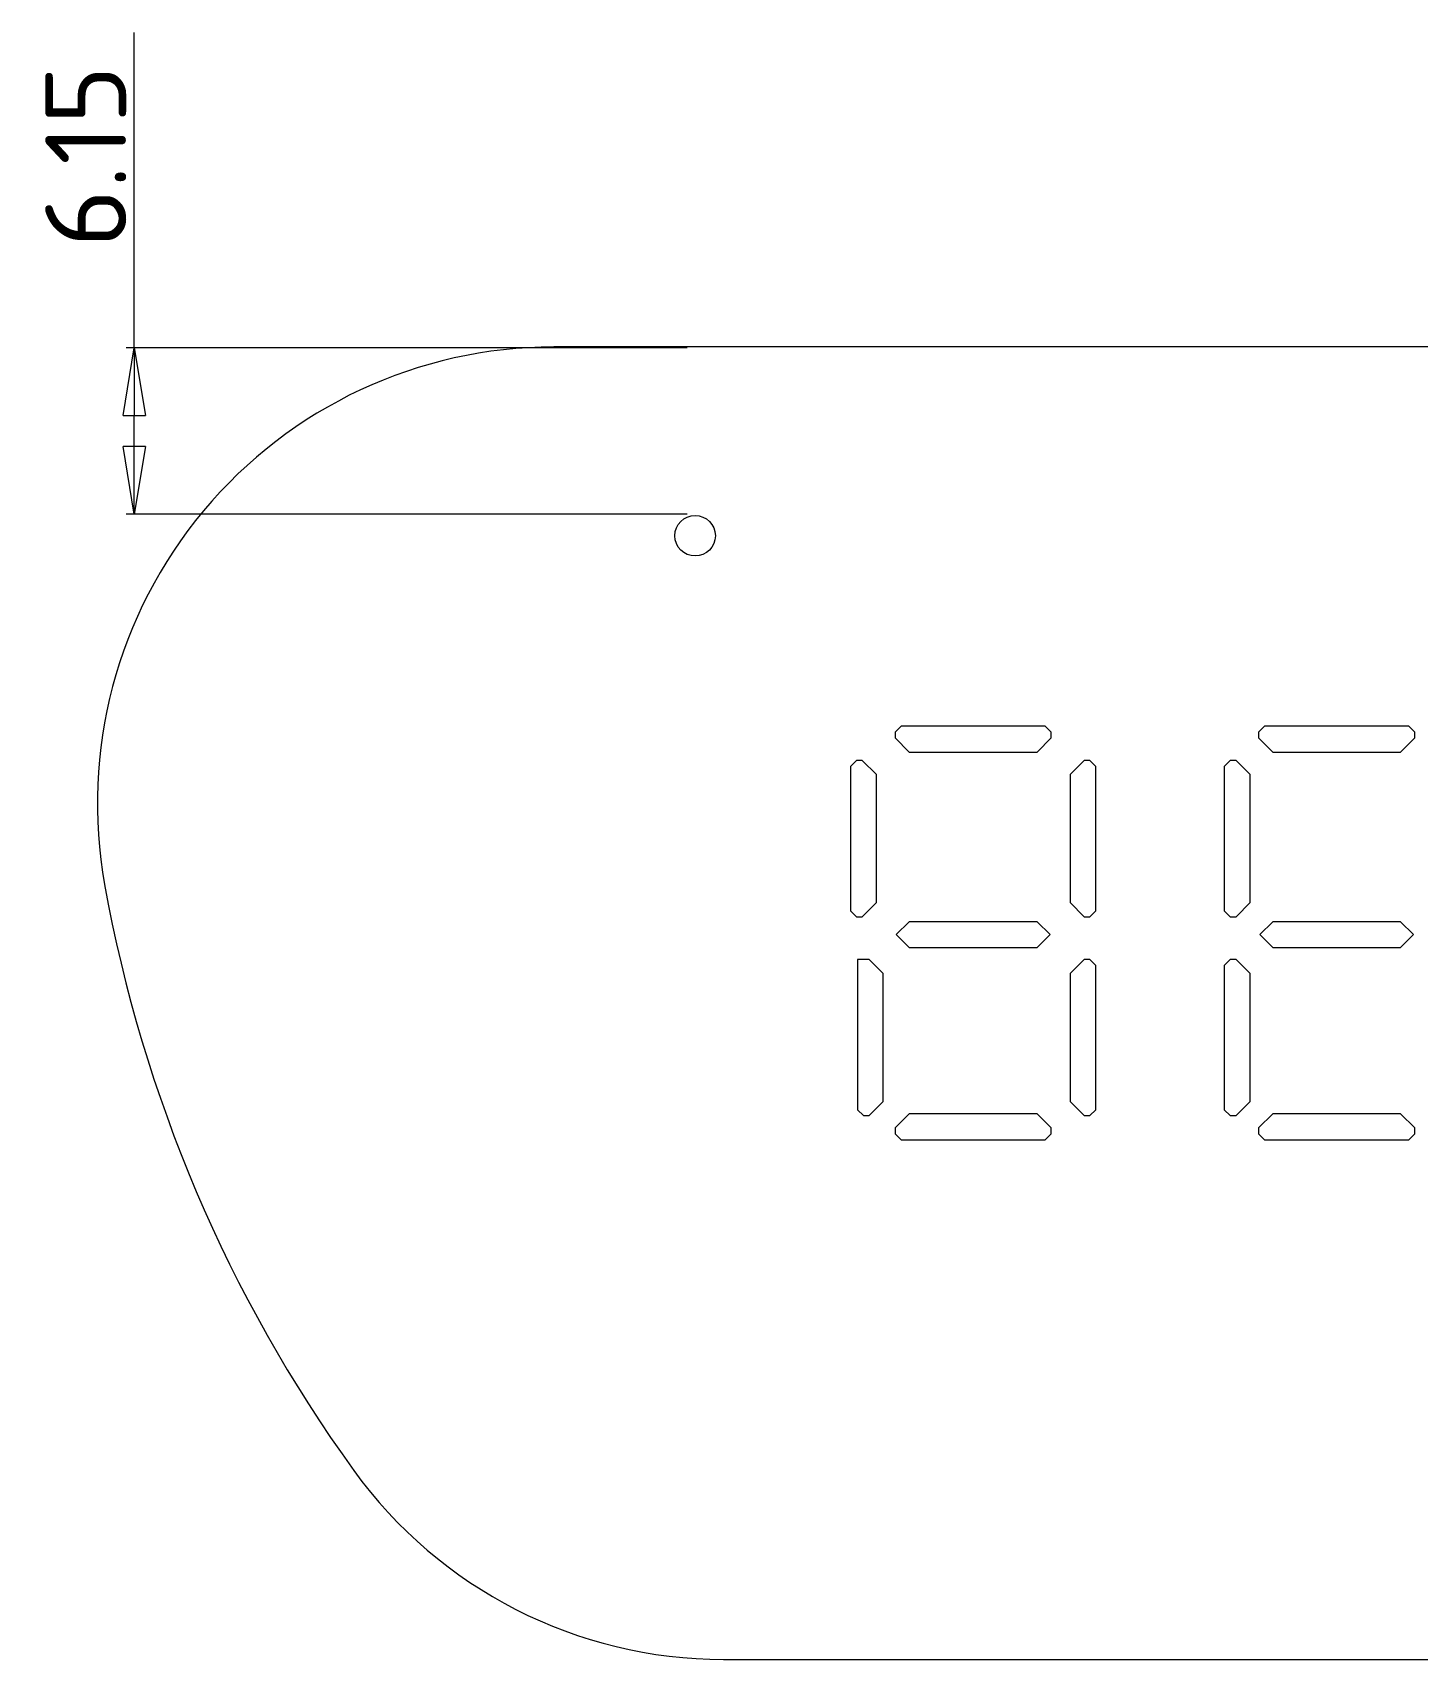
# Model space of a CAD drawing. Header units: inches. Extents: x -244 to 524, y 600 to 1121.
# Drawn here: x -243.8 to -192.5, y 1061 to 1121.2 of the extents above; entities that cross this region are included whole.
import ezdxf

# ---------------------------------------------------------------- set-up
doc = ezdxf.new("R2010")
doc.units = ezdxf.units.IN
doc.layers.add('1', color=7, linetype='Continuous', true_color=0xffffff)
doc.styles.add('ROMANC', font='ISOCPEUR.TTF')
doc.dimstyles.new('LESHENG3.0', dxfattribs={"dimtxt": 3, "dimasz": 2.5, "dimexe": 0.3, "dimexo": 0.3, "dimgap": 0.3, "dimtad": 1, "dimdsep": 46, "dimtxsty": 'ROMANC', "dimblk": 'CLOSED', "dimcen": 0, "dimclrd": 2, "dimclre": 251, "dimclrt": 3, "dimazin": 2, "dimtfac": 1, "dimtofl": 0, "dimtmove": 0, "dimatfit": 3, "dimldrblk": 'CLOSED', "dimfxl": 0, "dimlwd": 9, "dimlwe": 9, "dimarcsym": 0})

# ---------------------------------------------------------------- blocks, each defined once
blk = doc.blocks.new('_Closed')
at = {"color": 0, "linetype": 'ByBlock', "lineweight": -2}
for p, q in [((-1, 0.167), (0, 0)), ((-1, 0.167), (-1, -0.167)), ((0, 0), (-1, -0.167)), ((0, 0), (-1, 0))]:
    blk.add_line(p, q, dxfattribs=at)
blk = doc.blocks.new('*D76')
at = {"color": 2, "lineweight": 9}
for p, q in [((-240.052, 1112.077), (-240.052, 1121.249)), ((-240.052, 1109.577), (-240.052, 1112.077)), ((-240.052, 1105.924), (-240.052, 1107.077))]:
    blk.add_line(p, q, dxfattribs=at)
at = {"color": 251, "lineweight": 9}
for p, q in [((-219.578, 1109.577), (-240.352, 1109.577)), ((-219.578, 1103.424), (-240.352, 1103.424))]:
    blk.add_line(p, q, dxfattribs=at)
at = {"layer": 'Defpoints', "color": 0, "lineweight": -3}
for p in [(-240.052, 1109.577), (-219.278, 1109.577), (-219.278, 1103.424)]:
    blk.add_point(p, dxfattribs=at)
at = {"color": 2, "lineweight": 9, "xscale": 2.5, "yscale": 2.5, "zscale": 2.5}
for p, rotation in [((-240.052, 1109.577), 90), ((-240.052, 1103.424), 270)]:
    blk.add_blockref('_Closed', p, dxfattribs=dict(at, rotation=rotation))
at = {"color": 3, "lineweight": -2, "insert": (-241.852, 1116.663), "char_height": 3, "attachment_point": 5, "rotation": 90, "style": 'ROMANC'}
blk.add_mtext('6.15', dxfattribs=at)

msp = doc.modelspace()

# ---------------------------------------------------------------- linework, layer by layer
at = {"layer": '1', "color": 7, "linetype": 'Continuous', "lineweight": 18}
for p, q in [((-137.837, 1109.608), (-224.518, 1109.608)), ((-211.875, 1095.346), (-211.654, 1095.568)), ((-211.875, 1095.346), (-211.875, 1095.133)), ((-211.354, 1094.612), (-211.875, 1095.133)), ((-206.315, 1095.568), (-211.654, 1095.568)), ((-206.094, 1095.133), (-206.615, 1094.612)), ((-206.315, 1095.568), (-206.094, 1095.346)), ((-206.094, 1095.133), (-206.094, 1095.346)), ((-198.413, 1095.346), (-198.192, 1095.568)), ((-198.413, 1095.346), (-198.413, 1095.133)), ((-197.892, 1094.612), (-198.413, 1095.133)), ((-192.853, 1095.568), (-198.192, 1095.568)), ((-192.632, 1095.133), (-193.153, 1094.612)), ((-192.853, 1095.568), (-192.632, 1095.346)), ((-192.632, 1095.133), (-192.632, 1095.346)), ((-211.354, 1094.612), (-206.615, 1094.612)), ((-197.892, 1094.612), (-193.153, 1094.612)), ((-213.526, 1094.076), (-213.305, 1094.298)), ((-213.526, 1094.076), (-213.526, 1088.738)), ((-213.091, 1094.298), (-213.305, 1094.298)), ((-213.091, 1094.298), (-212.57, 1093.776)), ((-205.398, 1093.776), (-204.877, 1094.298)), ((-204.663, 1094.298), (-204.877, 1094.298)), ((-204.663, 1094.298), (-204.442, 1094.076)), ((-204.442, 1088.738), (-204.442, 1094.076)), ((-199.683, 1094.076), (-199.462, 1094.298)), ((-199.683, 1094.076), (-199.683, 1088.738)), ((-199.248, 1094.298), (-199.462, 1094.298)), ((-199.248, 1094.298), (-198.727, 1093.776)), ((-212.57, 1089.038), (-212.57, 1093.776)), ((-205.398, 1093.776), (-205.398, 1089.038)), ((-198.727, 1089.038), (-198.727, 1093.776)), ((-212.57, 1089.038), (-213.091, 1088.516)), ((-204.877, 1088.516), (-205.398, 1089.038)), ((-198.727, 1089.038), (-199.248, 1088.516)), ((-213.305, 1088.516), (-213.526, 1088.738)), ((-213.305, 1088.516), (-213.091, 1088.516)), ((-204.877, 1088.516), (-204.663, 1088.516)), ((-204.442, 1088.738), (-204.663, 1088.516)), ((-199.462, 1088.516), (-199.683, 1088.738)), ((-199.462, 1088.516), (-199.248, 1088.516)), ((-211.832, 1087.851), (-211.354, 1088.329)), ((-211.354, 1087.373), (-211.832, 1087.851)), ((-206.615, 1088.329), (-211.354, 1088.329)), ((-206.615, 1088.329), (-206.137, 1087.851)), ((-206.137, 1087.851), (-206.615, 1087.373)), ((-198.37, 1087.851), (-197.892, 1088.329)), ((-197.892, 1087.373), (-198.37, 1087.851)), ((-193.153, 1088.329), (-197.892, 1088.329)), ((-193.153, 1088.329), (-192.675, 1087.851)), ((-192.675, 1087.851), (-193.153, 1087.373)), ((-211.354, 1087.373), (-206.615, 1087.373)), ((-197.892, 1087.373), (-193.153, 1087.373)), ((-212.837, 1086.932), (-213.272, 1086.932)), ((-213.272, 1086.932), (-213.272, 1081.372)), ((-212.837, 1086.932), (-212.316, 1086.41)), ((-205.398, 1086.41), (-204.877, 1086.932)), ((-204.663, 1086.932), (-204.877, 1086.932)), ((-204.663, 1086.932), (-204.442, 1086.71)), ((-204.442, 1081.372), (-204.442, 1086.71)), ((-199.683, 1086.71), (-199.462, 1086.932)), ((-199.683, 1086.71), (-199.683, 1081.372)), ((-199.248, 1086.932), (-199.462, 1086.932)), ((-199.248, 1086.932), (-198.727, 1086.41)), ((-212.316, 1081.672), (-212.316, 1086.41)), ((-205.398, 1086.41), (-205.398, 1081.672)), ((-198.727, 1081.672), (-198.727, 1086.41)), ((-213.051, 1081.15), (-213.272, 1081.372)), ((-213.051, 1081.15), (-212.837, 1081.15)), ((-212.316, 1081.672), (-212.837, 1081.15)), ((-211.875, 1080.695), (-211.354, 1081.217)), ((-206.615, 1081.217), (-211.354, 1081.217)), ((-206.615, 1081.217), (-206.094, 1080.695)), ((-204.877, 1081.15), (-205.398, 1081.672)), ((-204.877, 1081.15), (-204.663, 1081.15)), ((-204.442, 1081.372), (-204.663, 1081.15)), ((-199.462, 1081.15), (-199.683, 1081.372)), ((-199.462, 1081.15), (-199.248, 1081.15)), ((-198.727, 1081.672), (-199.248, 1081.15)), ((-198.413, 1080.695), (-197.892, 1081.217)), ((-193.153, 1081.217), (-197.892, 1081.217)), ((-193.153, 1081.217), (-192.632, 1080.695)), ((-211.875, 1080.695), (-211.875, 1080.482)), ((-206.094, 1080.482), (-206.094, 1080.695)), ((-198.413, 1080.695), (-198.413, 1080.482)), ((-192.632, 1080.482), (-192.632, 1080.695)), ((-211.654, 1080.261), (-211.875, 1080.482)), ((-211.654, 1080.261), (-206.315, 1080.261)), ((-206.094, 1080.482), (-206.315, 1080.261)), ((-198.192, 1080.261), (-198.413, 1080.482)), ((-198.192, 1080.261), (-192.853, 1080.261)), ((-192.632, 1080.482), (-192.853, 1080.261)), ((-218.227, 1061.018), (-137.837, 1061.018))]:
    msp.add_line(p, q, dxfattribs=at)
msp.add_circle((-219.283, 1102.621), 0.75, dxfattribs=at)
for centre, radius, start, end in [((-224.518, 1092.708), 16.9, 90, 190.22491), ((-188.869, 1099.138), 53.125, 190.22491, 215.85896), ((-218.227, 1077.918), 16.9, 215.85896, 270)]:
    msp.add_arc(centre, radius, start, end, dxfattribs=at)

# ---------------------------------------------------------------- dimensions: what is measured, and where the dimension line sits
dim = msp.add_linear_dim(base=(-240.052, 1109.577), p1=(-219.278, 1103.424), p2=(-219.278, 1109.577), angle=90, dimstyle='LESHENG3.0')
dim.commit()
dim.dimension.update_dxf_attribs({"geometry": '*D76', "text_midpoint": (-241.852, 1116.663)})

doc.saveas('drawing.dxf')
